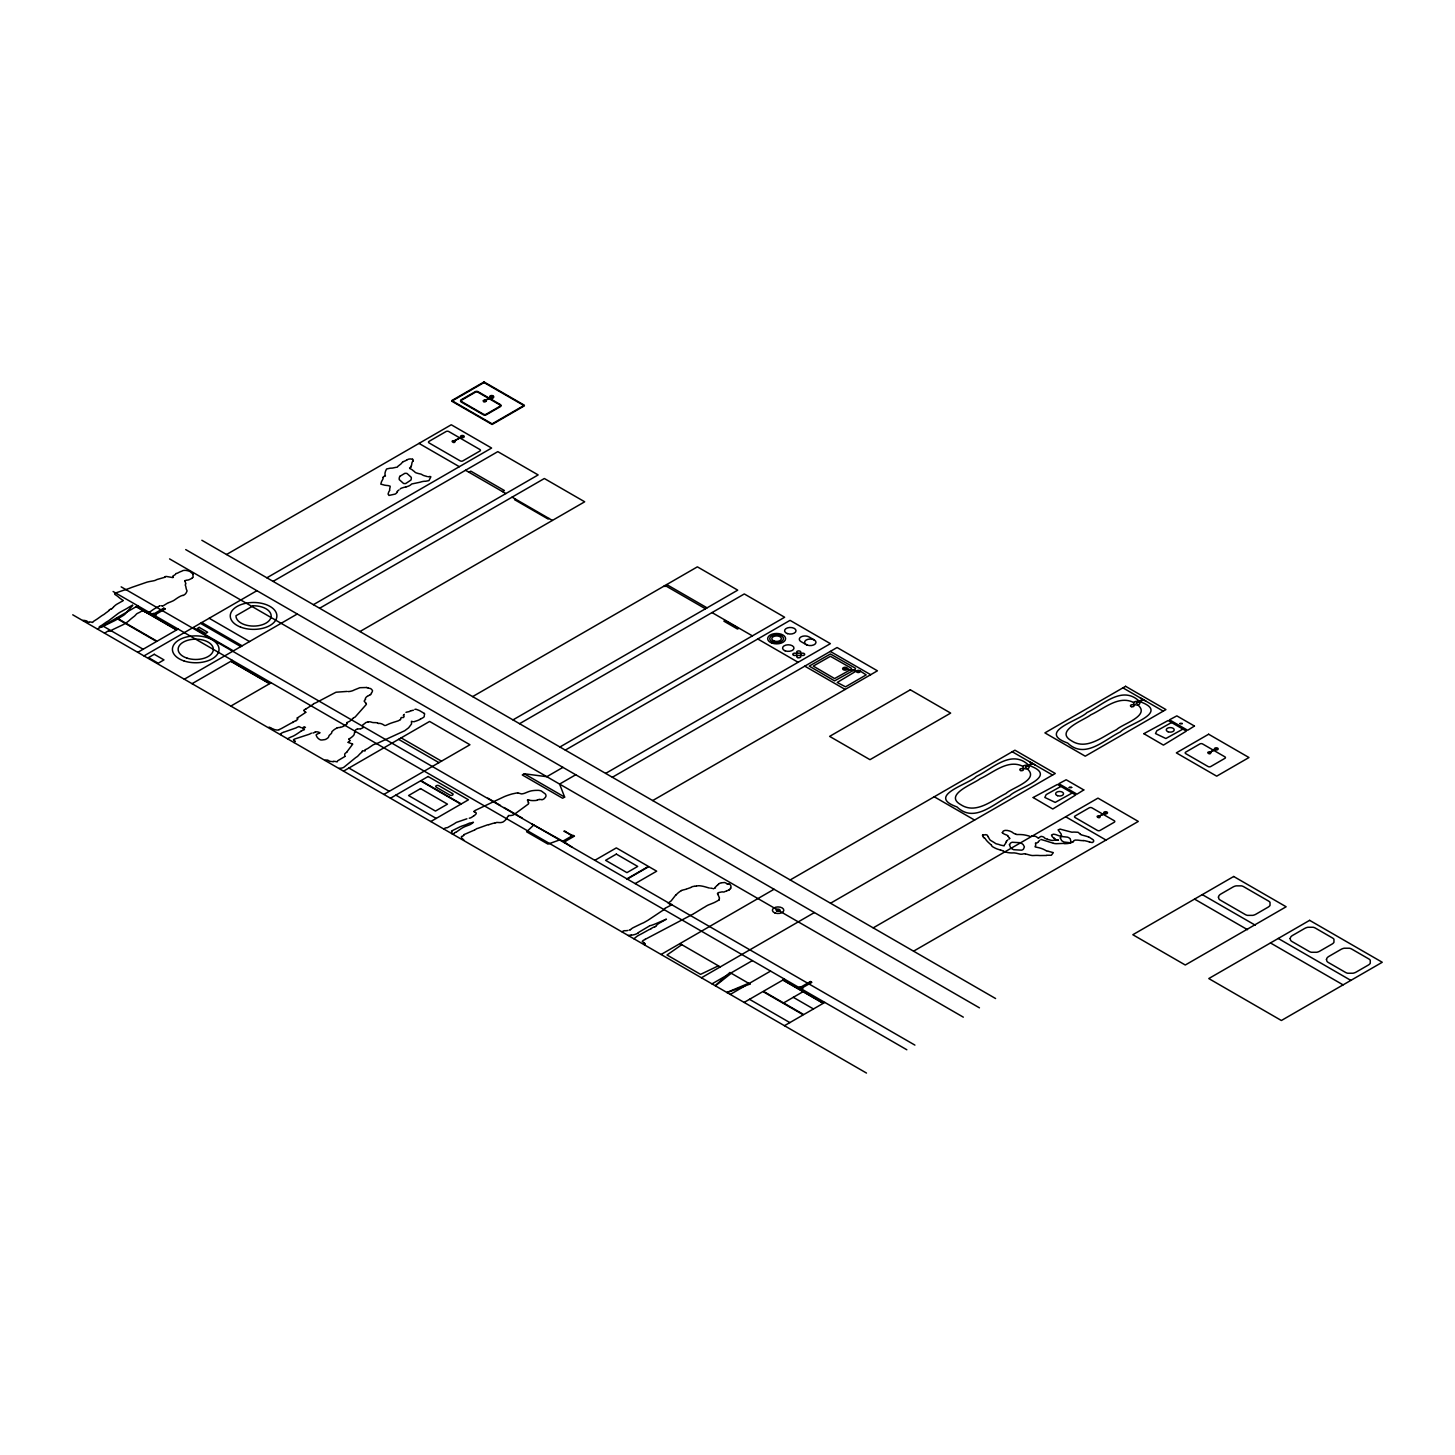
<?xml version="1.0" encoding="UTF-8"?>
<svg xmlns="http://www.w3.org/2000/svg" width="1455" height="1455" viewBox="0 0 1455 1455"><rect width="100%" height="100%" fill="white"/><g stroke="black" fill="none" stroke-linecap="round" stroke-linejoin="round"><path stroke-width="1.5" d="M192.969 575.052L192.969 575.125A11.858 6.838 0 0 0 192.988 575.598L193.06 576.326A4.201 2.419 0 0 1 192.715 577.617M297.257 718.024L305.877 712.295M362.24 751.708L362.222 751.762A5.747 3.328 0 0 1 361.404 752.581L361.331 752.653A12.367 7.13 0 0 0 359.949 753.836L357.621 756.309A10.13 5.838 0 0 1 356.621 757A21.498 12.422 0 0 0 355.347 757.891L344.508 766.749A8.475 4.892 0 0 1 343.944 767.167L343.853 767.221A13.513 7.802 0 0 1 343.144 767.658A6.802 3.929 0 0 1 340.143 768.24L339.051 768.367M294.838 741.377L294.838 741.341A3.947 2.273 0 0 1 294.001 742.541M719.388 898.172L719.243 899.572A2.201 1.273 0 0 1 718.934 899.954L718.752 900.118M1061.55 835.825L1061.004 836.079A1.964 1.128 0 0 1 1059.84 836.025L1059.149 835.807A8.439 4.874 0 0 0 1058.458 835.57L1058.331 835.534A6.838 3.947 0 0 1 1057.549 835.261L1057.167 835.115A8.494 4.911 0 0 0 1053.347 834.188L1051.528 835.006A8.639 4.983 0 0 0 1054.329 838.298M347.127 751.598L352.71 744.142M983.162 836.57L983.18 836.443A2.346 1.346 0 0 0 983.016 835.952A10.349 5.965 0 0 0 982.434 835.316L982.943 834.661M463.727 840.299L463.745 840.081A2.837 1.637 0 0 0 463.527 839.553L463.072 839.244A9.439 5.456 0 0 1 462.254 838.789L462.181 838.735A1.819 1.055 0 0 1 461.908 838.426L461.817 838.28A8.239 4.765 0 0 1 461.544 837.243L461.562 837.189A7.839 4.529 0 0 0 461.508 836.807L461.508 836.807M337.196 761.492L337.869 760.656A53.999 31.173 0 0 0 339.07 759.965L344.871 756.509M346.672 723.735L346.69 723.644A6.893 3.983 0 0 0 346.654 723.062L346.654 723.062M397.179 491.626L397.47 491.135A16.387 9.458 0 0 1 398.434 490.335L398.979 489.935M404.308 714.332L404.254 714.46A3.328 1.928 0 0 1 403.581 715.023L403.508 715.078M108.961 610.645L106.87 612.246A15.896 9.185 0 0 0 105.233 613.446L104.36 614.137A9.512 5.493 0 0 1 103.742 614.556L102.668 615.192A26.772 15.459 0 0 0 101.595 615.865L97.74 618.63A32.319 18.66 0 0 1 96.521 619.448L93.775 621.194A5.238 3.019 0 0 0 93.156 621.831L93.029 621.976M354.602 732.556L354.82 731.61A14.786 8.53 0 0 1 355.493 730.01L357.002 729.137M354.693 732.174L354.293 733.884A27.863 16.078 0 0 1 354.111 734.484A6.475 3.747 0 0 1 353.783 735.157A9.53 5.511 0 0 1 353.183 735.848L352.383 736.594A32.974 19.042 0 0 1 350.746 737.885L350.273 738.194A9.203 5.311 0 0 1 349.327 738.74L349.055 738.885M1006.205 841.899L1006.223 841.863A4.092 2.364 0 0 1 1006.696 840.863M411.383 465.745L411.674 464.582A21.661 12.513 0 0 0 411.82 463.672L411.82 463.563A12.95 7.475 0 0 1 412.329 461.926L412.511 461.617A17.133 9.894 0 0 1 412.82 461.144L412.856 461.071M486.388 400.798C480.041 400.943 485.879 403.635 486.352 400.325M293.437 739.831L294.201 739.231A22.462 12.968 0 0 1 296.384 738.449L308.987 734.339A18.497 10.676 0 0 0 311.297 733.193L311.425 733.12M185.567 583.873L185.549 583.946A2.564 1.473 0 0 1 185.349 584.51M463.745 835.006L463.763 834.934A7.875 4.547 0 0 1 463.599 835.425M397.688 466.819L397.724 466.709A2.437 1.4 0 0 1 398.015 466.237L400.762 464.09A7.566 4.365 0 0 0 401.344 463.508L401.744 463.017A29.373 16.951 0 0 1 402.235 462.472L402.962 461.817M715.187 887.386L715.205 887.314A6.766 3.91 0 0 1 715.587 886.895L717.224 885.368M383.083 477.458A9.621 5.547 0 0 1 382.665 479.55L381.774 481.15A27.154 15.678 0 0 0 381.483 481.732L380.81 484.133L384.629 485.17A24.881 14.368 0 0 1 385.175 485.243L385.502 485.297A14.041 8.112 0 0 0 386.648 485.443L387.412 485.515A18.569 10.731 0 0 1 388.212 485.588L390.176 486.206L390.013 487.643A15.823 9.13 0 0 0 389.631 489.68A3.838 2.219 0 0 1 389.74 490.335L389.303 491.008A12.422 7.166 0 0 0 388.703 492.136L388.23 493.536A7.275 4.201 0 0 0 388.103 493.973L388.249 494.391A7.839 4.529 0 0 1 388.649 494.936L388.74 495.082A7.712 4.456 0 0 0 388.994 495.446L395.214 494.063A9.039 5.22 0 0 0 397.451 491.663M132.714 605.371L124.984 614.192A25.317 14.623 0 0 1 123.566 615.283L116.382 619.703A46.142 26.645 0 0 1 114.636 620.667L102.596 626.596A1.946 1.128 0 0 1 101.923 626.869L101.686 626.923M1006.114 842.19L1006.005 842.463A18.006 10.385 0 0 1 1005.114 844.027L1004.896 844.318A6.366 3.674 0 0 0 1004.186 845.373M164.87 577.017L164.979 576.871A2.001 1.164 0 0 1 165.415 576.58L166.07 576.471A3.11 1.801 0 0 1 166.961 576.562L172.527 577.544A2.346 1.346 0 0 0 173.109 577.526M412.802 721.698L411.438 721.298L411.529 723.481A5.147 2.965 0 0 1 411.456 724.063L409.146 727.1A15.969 9.221 0 0 0 408.691 727.736L404.69 730.756L378.282 742.905A53.926 31.137 0 0 1 375.445 743.942L373.589 744.633A5.474 3.165 0 0 0 372.753 745.106L367.879 748.434A56.218 32.465 0 0 1 365.405 749.652A15.478 8.948 0 0 1 364.878 749.889L364.823 749.907M371.407 693.162L371.443 693.089A5.693 3.274 0 0 0 371.298 693.508L371.28 693.562A5.493 3.165 0 0 1 370.952 694.29L370.77 694.49A2.31 1.346 0 0 1 370.334 694.817L369.916 694.999M164.906 577.253L157.213 579.454A5.347 3.092 0 0 0 156.631 579.69L155.594 580.199A5.129 2.965 0 0 1 154.958 580.454L154.175 580.672A22.352 12.913 0 0 1 152.429 581.018L149.683 581.527A30.064 17.351 0 0 0 146.991 582.145L131.841 587.365A19.061 11.003 0 0 0 130.823 587.784L125.821 589.639A47.106 27.19 0 0 0 123.766 590.221L114.672 593.294L114.763 594.331A17.442 10.076 0 0 0 115.2 594.622L116.145 595.24A27.045 15.605 0 0 1 118.255 596.823L118.746 597.241A34.829 20.115 0 0 0 120.074 598.314L121.383 599.26A13.95 8.057 0 0 0 122.893 600.206L123.075 600.606M1035.323 846.082L1035.142 846.846A3.492 2.019 0 0 0 1036.524 847.228L1036.96 847.319A20.334 11.731 0 0 1 1046.254 850.793M719.461 897.971L718.061 894.661M363.404 727.445L362.277 728.082A21.334 12.313 0 0 0 361.786 728.318A18.242 10.531 0 0 1 361.295 728.555L360.822 728.755M424.314 714.951L424.351 714.878A3.892 2.237 0 0 0 424.424 713.423M400.452 719.516L400.489 719.443A14.823 8.548 0 0 0 400.871 718.315L400.943 718.061A1.982 1.146 0 0 1 401.253 717.624L401.616 717.497M463.854 834.715L464.909 834.152A17.169 9.912 0 0 0 465.855 833.806L473.275 830.55A10.567 6.111 0 0 1 474.112 830.259M371.589 692.835L371.825 692.398A8.585 4.965 0 0 1 372.207 691.816L372.334 691.689M717.661 893.497L717.988 893.043A9.767 5.638 0 0 1 718.279 892.679L719.498 892.388A18.26 10.549 0 0 0 720.698 892.151L721.298 892.024A12.622 7.293 0 0 0 721.862 891.879M296.22 720.625L294.328 721.444M1046.709 855.485L1039.907 855.558A19.442 11.222 0 0 0 1033.978 855.504L1032.559 855.54A3.801 2.201 0 0 1 1031.868 855.485L1029.976 855.104A41.868 24.171 0 0 1 1028.03 854.558L1025.266 853.849M655.987 926.108L656.551 925.344A16.132 9.312 0 0 1 659.606 922.961L664.389 920.306M563.794 831.205L573.452 835.843L572.67 836.425M564.722 831.005L572.524 836.389M353.201 718.133L352.928 718.534A5.274 3.037 0 0 1 352.037 719.243L351.528 719.57A5.147 2.965 0 0 0 350.873 720.152L350.164 720.916A5.329 3.074 0 0 1 349.436 721.425L346.763 722.626M718.534 884.258L718.952 883.767A4.274 2.474 0 0 1 720.461 883.058L720.807 882.967M451.432 831.132L452.942 830.332A13.822 7.984 0 0 0 453.414 830.096L460.198 826.749A28.791 16.623 0 0 1 462.854 825.731L465.909 824.712A4.729 2.728 0 0 0 466.473 824.439L469.638 823.075A16.532 9.548 0 0 0 470.292 823.021A4.929 2.837 0 0 0 471.438 822.803L471.565 822.766M1037.888 842.3L1038.761 841.281A12.749 7.366 0 0 1 1039.761 840.335M1007.678 840.008L1007.46 840.244A5.729 3.31 0 0 1 1006.805 840.899M655.696 926.453L654.841 926.853M113.526 607.026L114.017 606.517A21.207 12.24 0 0 1 116.564 604.389L121.493 601.588A25.844 14.932 0 0 0 122.475 601.006L122.766 600.824M113.29 607.281L113.09 607.499A27.027 15.605 0 0 1 111.944 608.59L111.271 609.063M454.487 832.933L454.906 832.624A3.165 1.819 0 0 1 455.524 832.387L455.597 832.369M664.917 908.447L664.608 908.848A8.348 4.82 0 0 1 662.552 910.594A23.826 13.75 0 0 0 661.843 911.012L648.257 920.069A13.259 7.657 0 0 1 647.239 920.688A24.881 14.368 0 0 0 646.347 921.197L643.965 922.561A12.604 7.275 0 0 1 642.728 923.125L642.31 923.288A22.68 13.095 0 0 0 641.146 923.798L632.907 927.817A16.86 9.73 0 0 0 630.943 929.218L630.833 929.308M303.149 728.737L303.24 728.973A3.656 2.11 0 0 0 303.786 729.246M292.91 722.007L293.037 721.916A4.892 2.819 0 0 1 294.019 721.553L294.165 721.498M729.41 889.623L729.592 889.442A6.329 3.656 0 0 1 729.919 889.151A5.111 2.946 0 0 0 730.828 888.205M729.482 889.569L729.537 889.496A4.438 2.564 0 0 1 726.973 890.696L726.918 890.715M1037.633 842.572L1036.997 842.882A7.639 4.42 0 0 1 1036.233 842.954L1035.524 843.045M463.363 835.77L461.453 836.534M668.391 903.028L668.627 902.809A15.75 9.094 0 0 1 669.7 901.973L670.482 901.427A7.821 4.511 0 0 0 671.282 900.736L675.193 895.734A42.668 24.626 0 0 1 675.938 894.88M173.127 576.035L173.018 576.198A3.019 1.746 0 0 0 173.272 577.199L173.381 577.271M633.925 938.802L636.508 936.674A22.08 12.749 0 0 1 639.418 934.874L641 934.092A88.719 51.234 0 0 0 642.383 933.346L647.475 930.527M716.006 984.926L729.919 972.486L749.962 984.053M533.712 825.04L526.619 831.805L547.971 844.1L559.575 839.953M476.131 813.909L475.494 814.473A15.641 9.039 0 0 0 474.767 815.237L474.566 815.418A7.839 4.529 0 0 1 473.948 815.728M400.198 488.989L400.38 488.825A5.202 3.001 0 0 1 401.034 488.334L401.998 487.971A21.552 12.44 0 0 1 405.818 486.952L406.018 486.916M313.662 703.82L313.371 704.075A12.677 7.33 0 0 1 312.625 704.657L307.387 708.058A22.225 12.84 0 0 1 306.059 708.785L305.877 708.876M718.843 900.045L718.934 899.954A17.86 10.312 0 0 1 717.497 900.863L715.169 902.118A25.372 14.659 0 0 1 713.132 903.064L708.258 905.028A15.423 8.912 0 0 0 707.348 905.483L706.839 905.756A16.951 9.785 0 0 0 705.62 906.483L705.239 906.756A8.166 4.711 0 0 1 704.802 907.011L704.638 907.102A40.394 23.316 0 0 0 703.22 907.902L693.98 913.576M508.613 815.564L508.632 815.546A6.02 3.474 0 0 0 508.359 815.873L507.85 816.528A16.842 9.73 0 0 0 507.249 817.51L507.031 817.965A19.352 11.185 0 0 1 504.067 821.238L503.885 821.384A12.295 7.111 0 0 1 502.739 822.13L500.938 822.566A11.858 6.838 0 0 1 498.574 822.53L498.228 822.493A11.458 6.62 0 0 0 496.664 822.439L496.61 822.457A4.511 2.601 0 0 1 495.773 822.821L495.664 822.875A1.837 1.055 0 0 1 495.1 823.003M715.405 985.835L731.283 973.268M630.433 929.636L630.524 929.563A2.183 1.255 0 0 1 629.87 929.945L629.124 930.163M414.839 709.385L415.384 709.276A4.401 2.546 0 0 1 416.057 709.276L418.403 710.149A12.277 7.093 0 0 1 419.677 710.695L423.041 712.695A25.117 14.495 0 0 0 423.696 713.096L424.242 713.459M368.17 695.836L369.497 695.163M303.331 728.591L303.404 728.555A11.604 6.711 0 0 1 304.15 728.064L305.477 727.245M651.185 928.636L651.294 928.563A10.331 5.965 0 0 1 654.623 926.835M163.178 608.754L164.233 608.754M164.142 609.281L163.233 609.263M809.871 982.125L810.926 982.125M810.908 982.598L809.889 982.598M638.272 932.71L638.818 932.328A33.629 19.406 0 0 1 639.454 931.891L649.858 925.726M353.438 717.915L354.438 717.388A6.548 3.783 0 0 0 355.147 717.024L366.351 704.384A3.437 1.982 0 0 0 366.224 703.747A8.312 4.802 0 0 0 365.696 702.965M681.795 944.695L667.008 954.989L700.564 974.359L718.406 965.829M175.564 574.379L175.346 574.507A16.951 9.785 0 0 0 174.946 574.761L174.018 575.362A8.966 5.183 0 0 0 173.327 575.871M691.07 887.368L691.18 887.295A7.966 4.601 0 0 1 692.271 886.695A5.111 2.946 0 0 1 693.799 886.368L694.581 886.259M302.695 727.755L304.277 726.754M473.693 815.891L472.73 816.564A43.505 25.117 0 0 1 472.002 817.073L470.929 817.728A4.42 2.546 0 0 1 469.256 818.201L469.256 818.201M1040.889 839.426L1046.763 841.172A96.739 55.854 0 0 0 1050.601 842.39L1053.038 843.118M665.208 908.211L670.955 905.21M451.978 833.751L451.832 831.442M192.515 577.635L192.569 577.599A3.474 2.001 0 0 0 192.078 577.926L191.987 578.035A2.837 1.637 0 0 1 191.351 578.635L189.859 579.345A17.205 9.93 0 0 1 189.114 579.672L188.75 579.817A3.237 1.873 0 0 1 187.986 580.018L187.131 580.127A8.148 4.711 0 0 0 186.531 580.218M111.362 609.008L111.471 608.954A2.819 1.619 0 0 1 110.416 609.336L109.434 609.7A2.601 1.491 0 0 0 109.052 610.318M314.862 732.247L314.935 732.192A7.439 4.292 0 0 1 313.553 732.884L312.898 732.993M420.568 719.116L420.786 718.97A20.279 11.713 0 0 1 421.677 718.461L423.46 717.442A3.983 2.292 0 0 0 424.205 716.478A9.112 5.256 0 0 0 424.333 715.715M420.24 719.316L420.35 719.243A21.043 12.149 0 0 1 415.057 721.353L413.857 721.789M162.687 606.062L164.379 605.08A36.43 21.025 0 0 0 165.725 604.262L167.852 602.97A4.365 2.51 0 0 1 168.434 602.716M347.054 752.144L346.799 752.271A8.585 4.947 0 0 0 345.035 753.581A3.583 2.073 0 0 0 344.708 754.545L344.762 755.036A13.732 7.93 0 0 1 344.817 755.545L344.835 755.691A14.823 8.566 0 0 0 344.853 756.036L344.908 756.364M1072.244 792.993L1055.202 802.396L1044.836 797.449L1046.163 794.63L1060.877 786.428M1182.915 729.101L1165.873 738.522L1155.506 733.556L1156.834 730.756L1171.548 722.535M301.13 731.138L297.129 733.793A50.798 29.318 0 0 1 293.765 735.83L293.437 735.975A14.477 8.348 0 0 1 292.328 736.485L291.382 736.848A18.97 10.949 0 0 0 289.345 737.812L287.635 738.758M336.942 727.991L334.65 729.337A13.222 7.639 0 0 0 333.522 730.192L331.995 731.538A3.765 2.164 0 0 0 331.795 732.302L331.795 732.429A2.783 1.601 0 0 1 331.685 732.884A7.166 4.147 0 0 1 330.831 733.938A20.843 12.04 0 0 1 330.376 734.375L329.43 735.212A4.529 2.619 0 0 0 329.066 735.739L329.012 735.866A26.536 15.332 0 0 0 328.812 736.412L328.503 737.212A4.129 2.383 0 0 1 328.23 737.576L327.557 738.176A18.042 10.421 0 0 1 326.211 739.049L325.556 739.395A2.364 1.364 0 0 1 325.011 739.558L324.847 739.595A11.349 6.548 0 0 1 323.992 739.722L322.955 739.868A14.077 8.13 0 0 1 322.082 739.977L321.173 739.995A1.837 1.055 0 0 1 320.609 739.904L319.736 739.54A12.768 7.366 0 0 1 316.935 736.885L316.717 736.394A13.204 7.621 0 0 1 316.135 734.939L316.444 734.52A29.155 16.842 0 0 1 319.045 733.211L320.027 732.756L318.136 732.029A2.383 1.382 0 0 0 317.281 731.865A10.676 6.166 0 0 0 316.299 731.81L315.499 731.883M693.308 913.976L689.524 915.923A22.989 13.277 0 0 1 688.906 916.304L646.02 938.912A16.842 9.712 0 0 0 645.274 939.312L644.947 939.512M407.127 459.835L407.982 459.38A3.11 1.801 0 0 1 409 459.089L409.201 459.053A7.33 4.238 0 0 1 410.801 458.943L412.311 459.253M97.43 629.051L116.255 618.175L156.594 641.473L137.77 652.349M137.77 605.753L136.424 606.535L176.783 629.833L178.11 629.051M226.525 554.519L451.268 424.769L491.608 448.049L266.883 577.799M152.193 614.083L153.539 613.301L156.231 614.865L154.885 615.629M154.194 613.683L163.778 608.154M155.576 614.483L165.161 608.954M143.972 655.914L256.935 590.694M273.067 581.382L497.81 451.632L538.15 474.93L313.407 604.68M468.892 472.22L470.783 471.129L504.394 490.535L502.502 491.608M184.312 679.212L297.275 613.992M319.609 608.263L544.352 478.513L584.692 501.793L359.949 631.543M192.06 683.686L230.781 661.334L269.575 683.723L230.854 706.075M232.4 660.388L231.054 661.17L269.848 683.559L271.194 682.795M515.434 499.083L514.506 499.629L548.099 519.035L549.044 518.489M343.544 771.132L429.607 721.444L469.947 744.742L383.884 794.43M472.639 696.599L697.382 566.85L737.721 590.148L512.978 719.898M390.467 798.231L420.568 780.844L460.908 804.142L430.807 821.529M519.562 723.699L744.305 593.949L784.645 617.247L559.92 746.997M562.939 767.367L546.807 776.697L524.291 773.787L522.272 774.951L562.612 798.249L564.631 797.085L559.593 784.081L575.744 774.751M565.304 750.107L790.047 620.357L830.387 643.656L605.644 773.405M531.657 823.839L562.157 840.845M612.355 777.261L837.08 647.511L877.42 670.81L652.695 800.559M849.829 670.1L834.588 678.557L813.272 666.099L830.423 656.296L850.884 667.936A1.91 1.091 0 0 1 850.884 669.5M852.794 670.719L834.588 680.885L809.235 666.099L830.423 653.968L854.922 667.936A1.91 1.091 0 0 1 854.922 669.5L853.849 670.118M561.83 841.026L565.522 842.009L564.522 842.591M855.776 671.337L837.225 682.45L845.537 686.833L866.198 674.884L859.614 670.664M856.813 670.719L856.94 670.664A1.91 1.091 0 0 1 859.869 670.828A1.91 1.091 0 0 1 858.832 672.483A1.91 1.091 0 0 1 856.377 671.446M563.485 840.826L571.833 836.007M564.886 841.627L574.47 836.098L573.27 835.406M571.997 847.137L564.849 842.39M594.822 860.323L616.338 847.901L648.457 866.434L626.941 878.856M627.269 879.056L648.785 866.634L656.696 871.181L635.18 883.603M661.097 954.48L774.06 889.26M790.192 879.948L1014.935 750.198L1055.275 773.478L830.532 903.228M1029.558 761.747L1035.269 765.039M1140.229 697.854L1145.922 701.146M1031.613 763.311L1025.411 767.185L1032.541 763.857M1142.266 699.418L1136.082 703.292L1143.212 699.964M701.437 977.778L814.4 912.558M712.004 983.871L726.645 975.414M730.883 973.031L752.399 960.609M730.264 994.42L744.905 985.963M749.052 983.525L770.568 971.085M744.123 1002.422L762.947 991.546L803.287 1014.844L784.463 1025.702M784.463 979.124L783.117 979.906L823.457 1003.186L824.803 1002.422M873.218 927.872L1097.961 798.122L1138.301 821.42L913.576 951.17M798.886 987.454L800.232 986.672L802.924 988.218L801.578 989M800.887 987.054L810.471 981.507M802.269 987.854L811.854 982.325L810.544 981.561M783.572 1002.932L803.014 991.71M628.214 935.492L631.143 935.074M645.274 939.312L644.274 939.875A13.186 7.602 0 0 1 643.328 940.312L642.237 941.403L644.438 943.167M648.239 930.072L648.53 929.909A10.112 5.838 0 0 1 649.839 929.345L650.421 929.108A3.365 1.946 0 0 0 650.858 928.854M405.981 712.35L406.491 712.186A18.66 10.767 0 0 1 407.418 711.968L408.473 711.75A3.128 1.801 0 0 0 409.728 711.368A2.801 1.619 0 0 1 410.928 710.695M293.055 722.353L293.092 722.335A5.511 3.183 0 0 1 292.182 722.699A6.111 3.528 0 0 0 291.437 722.99L281.615 728.428A21.225 12.258 0 0 1 279.415 729.428L279.287 729.464M367.569 696.199L366.987 696.509A3.347 1.928 0 0 0 366.496 696.89L366.387 697A9.367 5.402 0 0 0 366.06 697.4L365.86 697.673A4.729 2.728 0 0 0 365.332 698.927L365.441 699.018M1072.59 842.172L1070.389 842.991A15.732 9.076 0 0 1 1067.297 843.573L1064.805 843.682A3.383 1.946 0 0 1 1063.969 843.536M665.572 919.651L666.408 919.178L658.242 922.652A101.395 58.546 0 0 1 653.55 924.598L651.549 925.307A5.183 2.983 0 0 1 650.803 925.471L650.44 925.544M337.178 727.846L337.56 727.718A10.003 5.765 0 0 1 338.96 727.555L339.106 727.536A5.656 3.274 0 0 0 340.052 727.427L340.252 727.391M681.467 890.569L681.376 890.624A26.59 15.35 0 0 0 676.12 894.916M142.354 610.7L140.644 611.737A13.277 7.657 0 0 1 139.462 612.41L137.861 613.173A8.403 4.856 0 0 0 136.625 613.901L135.079 615.574A15.714 9.076 0 0 1 134.133 616.429L133.733 616.72A45.923 26.517 0 0 0 133.078 617.211L131.477 618.484A53.89 31.101 0 0 0 130.077 619.666L129.44 620.267A35.92 20.734 0 0 1 125.73 623.122L124.184 624.068A18.351 10.603 0 0 1 123.148 624.668L112.872 629.542A25.153 14.514 0 0 0 111.98 630.015L110.762 630.743A14.477 8.366 0 0 1 110.089 631.106L108.543 631.215M343.435 726.263L343.235 726.372A9.912 5.729 0 0 1 340.27 727.391M104.487 633.125L104.578 633.071A15.296 8.839 0 0 0 105.269 632.725L105.633 632.507A15.168 8.748 0 0 0 107.052 631.597L108.088 631.015M413.438 710.222L411.147 710.713M159.741 605.88L159.941 605.789A9.348 5.402 0 0 0 159.304 606.08L156.231 607.754A79.297 45.778 0 0 0 154.83 608.554A42.923 24.79 0 0 0 152.084 610.354L151.52 610.773A23.407 13.513 0 0 1 149.883 611.864L148.556 612.464A2.564 1.491 0 0 1 147.537 612.628L146.919 612.537A6.857 3.965 0 0 1 145.245 611.973L144.391 611.537A19.715 11.385 0 0 0 143.554 611.155L142.754 610.809M296.183 720.552A2.874 1.655 0 0 1 297.147 719.825L297.511 719.679M385.502 725.518L388.194 724.299A25.899 14.95 0 0 1 390.086 723.499L390.595 723.317A57.818 33.374 0 0 1 394.032 722.153A36.684 21.188 0 0 1 395.469 721.716L398.143 720.862A18.588 10.731 0 0 0 399.543 720.152L400.034 719.898A1.855 1.073 0 0 0 400.471 719.516M690.834 887.514L687.16 888.823M403.326 461.617L404.126 461.308A15.914 9.185 0 0 0 406.727 460.053M537.259 800.141L537.623 799.977A5.347 3.092 0 0 1 539.205 799.45M726.882 992.455L748.652 983.289M304.459 729.646L303.986 729.828A18.224 10.512 0 0 0 301.094 731.119M132.496 605.207L132.405 605.244A16.896 9.749 0 0 0 131.696 605.607L129.604 606.79A39.503 22.807 0 0 0 128.513 607.462L127.622 608.026A31.192 18.006 0 0 1 126.258 608.845L120.692 611.882A37.048 21.389 0 0 0 118.292 613.373L108.907 620.521A20.716 11.949 0 0 1 106.579 621.922L103.105 624.341A9.676 5.584 0 0 1 102.468 624.832L102.014 625.123A30.682 17.715 0 0 1 101.359 625.505L101.159 625.614A17.369 10.021 0 0 0 99.34 626.796L99.213 626.941A6.366 3.674 0 0 0 101.668 626.905M1031.013 836.243L1032.395 835.952A9.057 5.22 0 0 1 1035.396 836.352L1035.669 836.443A2.383 1.364 0 0 1 1036.287 836.77L1038.379 838.116M175.91 573.561L176.892 573.306A2.928 1.691 0 0 0 177.601 573.088L179.201 572.251A21.77 12.568 0 0 1 179.711 572.015L180.347 571.724A4.547 2.619 0 0 1 181.111 571.433A2.619 1.51 0 0 0 182.039 571.069A3.456 2.001 0 0 1 182.766 570.633L183.13 570.542A5.274 3.037 0 0 1 185.694 570.378L186.949 570.578A11.585 6.693 0 0 1 188.532 570.96L189.787 571.433A3.51 2.037 0 0 1 190.278 571.742A4.983 2.874 0 0 1 190.66 572.088L190.696 572.142A6.22 3.583 0 0 0 191.205 572.561L191.878 573.07A5.365 3.092 0 0 1 192.606 573.688M474.548 830.114L476.785 828.604A10.403 6.002 0 0 0 477.676 828.404L487.079 825.021A3.037 1.764 0 0 1 488.68 824.676M727.118 992.601L749.998 984.071M283.107 732.429L282.452 732.665A5.002 2.892 0 0 0 280.724 734.066M283.452 732.302L283.852 732.156A46.087 26.608 0 0 1 284.762 731.847L296.038 727.9A12.44 7.184 0 0 0 297.111 727.282L298.948 726.518A7.784 4.492 0 0 0 299.948 727.063L301.44 727.755M466.891 818.801L456.524 822.348A7.366 4.256 0 0 0 455.888 822.693L455.251 823.112A45.05 26.008 0 0 1 453.978 823.948L447.285 827.731A2.583 1.491 0 0 0 445.194 828.113L444.903 828.241A21.098 12.186 0 0 0 443.684 828.968M686.36 889.078L686.16 889.151A17.096 9.876 0 0 1 684.414 889.66L683.832 889.787A10.221 5.911 0 0 0 681.413 890.533M168.835 602.588L169.126 602.479A13.295 7.675 0 0 0 170.508 601.97L173 600.879A12.986 7.493 0 0 0 174.436 600.024L176.382 598.678A39.521 22.825 0 0 1 180.547 596.168L181.093 595.932A6.184 3.565 0 0 1 181.693 595.677L182.766 595.331M1004.132 845.864L1000.785 845.137A6.22 3.601 0 0 1 999.967 844.882L999.712 844.773A10.421 6.02 0 0 0 997.457 844.1L997.166 844.046A4.638 2.674 0 0 1 995.438 843.445L994.911 843.009A40.976 23.662 0 0 0 993.401 842.063L990.437 840.299A4.456 2.583 0 0 1 990.055 839.935L989.655 839.389A40.704 23.498 0 0 1 989.2 838.644L988.163 836.698M1008.97 839.153L1009.861 838.444M452.96 833.915L453.051 833.897A2.437 1.4 0 0 0 454.378 833.188M721.498 882.785L724.517 882.53A5.638 3.256 0 0 1 725.645 882.93A6.166 3.565 0 0 1 726.863 883.749L727.045 883.894M1046.927 855.249L1049.819 855.249A15.987 9.221 0 0 0 1051.365 855.249L1053.329 852.63L1048.582 851.357M367.969 722.08L369.006 721.844A2.528 1.455 0 0 1 370.407 721.88A8.312 4.802 0 0 1 372.171 722.426L373.862 722.626A7.366 4.256 0 0 1 374.626 722.608A13.75 7.948 0 0 1 376.245 722.68L377.572 722.953M472.057 822.639L472.148 822.621A7.239 4.183 0 0 0 472.657 822.475L472.911 822.384A4.238 2.455 0 0 1 473.421 822.239L472.657 822.93A35.247 20.352 0 0 1 471.42 823.821L471.129 824.003A12.04 6.948 0 0 1 468.892 825.131L467.019 825.803A24.48 14.132 0 0 0 460.853 828.859L456.597 831.86A7.675 4.438 0 0 1 456.015 832.205M508.704 815.509L509.086 815.509A5.183 3.001 0 0 0 510.469 815.546L510.723 815.509A8.657 5.002 0 0 0 512.251 815.273L512.888 815.109A3.419 1.964 0 0 0 513.87 814.655L514.652 814.073A79.77 46.051 0 0 1 515.834 813.218L528.529 803.888L528.456 802.505M185.876 580.399L185.603 580.472A2.601 1.51 0 0 0 184.821 580.69M333.322 761.547L333.359 761.529A2.001 1.146 0 0 1 332.249 761.602L331.813 761.529M627.687 930.473L627.487 930.509A6.675 3.856 0 0 1 625.923 930.709L625.686 930.709A5.202 3.001 0 0 1 625.05 930.709A2.073 1.2 0 0 0 623.777 930.836L623.74 930.873A3.51 2.037 0 0 0 622.249 931.946M488.753 824.694L491.044 823.967A39.303 22.68 0 0 1 492.154 823.603L493.409 823.257A5.784 3.347 0 0 1 494.427 823.094L494.718 823.057M696.672 885.986L697.145 885.913A9.894 5.711 0 0 1 698.782 885.731A3.91 2.255 0 0 1 699.6 885.768L700.346 885.84A21.043 12.149 0 0 1 704.256 886.604L704.802 886.75A53.853 31.101 0 0 1 706.784 887.314L708.621 887.859A2.583 1.491 0 0 0 709.458 888.023M357.403 729.082L357.694 729.028A8.621 4.983 0 0 1 359.531 728.882L360.331 728.864M396.888 467.219L396.506 467.255A10.585 6.111 0 0 0 395.178 467.492L393.869 467.783A21.643 12.495 0 0 1 393.141 467.946L392.704 468.037A4.347 2.51 0 0 1 391.759 468.128L391.031 468.146A5.074 2.928 0 0 0 390.013 468.237L386.594 468.983L385.575 471.002A34.156 19.715 0 0 1 385.375 471.711L385.339 471.875A15.459 8.93 0 0 0 385.12 474.967L385.229 475.239A10.585 6.111 0 0 1 385.393 476.076L384.447 476.422M696.072 886.077L695.035 886.204M403.544 717.533L401.962 717.515M714.241 888.35L714.987 888.223A2.71 1.564 0 0 0 715.478 887.786M539.241 799.504L539.35 799.504A8.33 4.82 0 0 1 541.606 799.595L541.697 799.632M89.373 622.031L89.773 622.013A3.819 2.201 0 0 1 90.756 622.013A4.019 2.328 0 0 1 91.92 622.304L92.52 622.467M1048.2 851.375L1046.509 850.666M1083.229 840.626L1082.92 840.626A13.113 7.566 0 0 1 1081.356 840.554A19.57 11.294 0 0 1 1079.446 840.335L1078.537 840.208A12.549 7.239 0 0 0 1077.973 840.135L1077.864 840.135A2.455 1.419 0 0 0 1077.3 840.117A5.565 3.219 0 0 1 1076.573 840.117L1076.118 840.099A11.422 6.584 0 0 1 1075.354 840.062L1073.754 840.663A4.274 2.474 0 0 1 1072.662 842.209M542.042 799.668L542.715 799.523A7.293 4.22 0 0 0 544.097 798.759L545.298 797.449A32.228 18.606 0 0 0 545.589 796.976L545.752 796.685A5.747 3.31 0 0 0 545.971 795.885A7.839 4.529 0 0 0 545.789 794.812A5.602 3.237 0 0 0 545.079 793.757L541.296 790.956A9.476 5.474 0 0 0 540.332 790.683L539.987 790.592A6.929 4.001 0 0 0 538.15 790.338L535.331 790.392A27.863 16.078 0 0 0 533.439 790.556L532.166 790.72A10.949 6.329 0 0 0 530.548 791.047L528.893 791.556A31.555 18.224 0 0 0 526.728 792.393L525.4 792.939A9.003 5.202 0 0 1 521.599 793.921L520.199 793.557A13.622 7.875 0 0 0 519.471 793.339L519.308 793.284A3.71 2.146 0 0 0 518.544 793.157L517.925 793.084M337.105 761.838L337.014 761.82A5.984 3.456 0 0 0 336.032 761.62L335.65 761.547A4.711 2.71 0 0 0 333.341 761.402M710.658 888.132L710.713 888.15A4.256 2.455 0 0 1 711.331 888.223L711.513 888.259A7.584 4.383 0 0 0 712.113 888.35L712.277 888.368M727.282 883.949L727.882 884.003A5.002 2.892 0 0 1 728.991 884.185L728.973 884.185M331.176 761.456L331.049 761.456A4.511 2.601 0 0 1 329.23 761.111L329.048 760.892A6.129 3.547 0 0 0 327.357 760.056L325.593 760.074A2.237 1.291 0 0 0 324.992 760.438M348.163 691.58L349.964 691.434A25.59 14.768 0 0 0 351.892 690.943L352.637 690.707A10.021 5.784 0 0 0 354.238 689.961L359.876 687.706L366.587 687.506M1057.439 839.917L1057.894 839.971A7.166 4.147 0 0 1 1058.422 840.062L1056.657 840.226A9.003 5.202 0 0 0 1053.202 840.263L1052.911 840.372A3.692 2.128 0 0 1 1052.02 840.463L1050.237 840.044A17.769 10.258 0 0 1 1047.491 839.299M454.251 440.701C449.086 440.228 454.724 444.612 455.233 441.32M1209.942 752.017C1204.613 751.489 1210.596 755.963 1210.887 752.562M1099.289 815.909C1093.924 815.473 1100.053 819.82 1100.235 816.455M347.163 691.416L336.069 692.216A12.277 7.093 0 0 0 335.559 692.453L315.79 702.838A7.475 4.31 0 0 1 315.007 703.147L314.898 703.183A4.674 2.692 0 0 0 313.571 703.784M672.155 904.61L671.864 904.555A11.804 6.82 0 0 0 671.21 904.446L670.719 904.355A4.329 2.51 0 0 1 669.991 904.064L669.9 904.028M529.984 800.359L531.875 800.559A22.789 13.168 0 0 0 534.167 800.577L535.822 800.486A3.692 2.128 0 0 0 537.277 800.141M485.37 399.725L483.096 400.725L485.37 400.325M428.134 476.767L429.134 476.694A8.475 4.892 0 0 0 429.552 476.476L430.807 476.676A22.789 13.168 0 0 1 430.662 477.258L428.952 480.605L425.678 481.259A5.02 2.892 0 0 0 424.569 481.259L424.46 481.259A10.64 6.147 0 0 0 421.277 481.841L420.513 482.078A18.77 10.84 0 0 1 418.058 482.642L411.783 483.969A2.801 1.619 0 0 0 411.274 484.333L411.147 484.479A9.676 5.584 0 0 1 405.981 486.843M384.011 476.294L382.938 477.458M722.826 891.97L723.899 892.024A6.729 3.892 0 0 0 724.754 891.66L724.936 891.569A3.91 2.255 0 0 1 725.372 891.388L725.899 891.206A2.001 1.164 0 0 0 726.609 890.933M1000.331 849.92L999.039 849.593A18.66 10.767 0 0 1 994.311 847.683L993.492 847.246A14.732 8.494 0 0 1 991.964 846.246L991.528 845.228M1063.514 843.409L1056.603 843.682A9.094 5.256 0 0 1 1054.129 843.482L1053.456 843.3M1029.431 836.152L1028.521 835.879A37.175 21.461 0 0 0 1025.248 835.097L1024.375 834.934A13.459 7.766 0 0 0 1022.265 834.661L1021.956 834.643A26.281 15.168 0 0 0 1018.136 834.515L1017.936 834.533A9.439 5.456 0 0 1 1017.154 834.533A1.928 1.109 0 0 1 1016.518 834.461L1015.881 834.261M1089.377 841.899L1089.522 841.954A17.042 9.839 0 0 0 1087.885 841.463L1086.103 841.026A9.694 5.602 0 0 0 1083.248 840.535M427.152 476.549L427.061 476.531A10.167 5.875 0 0 0 425.824 476.131L424.005 475.621A5.62 3.256 0 0 1 423.041 475.239L421.786 474.512A19.352 11.167 0 0 0 421.368 474.257L420.204 473.912A15.441 8.912 0 0 1 417.658 473.312L417.458 473.257A17.333 10.003 0 0 1 416.112 472.839L415.948 472.766A3.565 2.055 0 0 1 415.112 472.293L414.62 471.802A12.622 7.293 0 0 0 414.329 471.511A4.983 2.874 0 0 0 413.838 471.129L413.638 471.002A6.62 3.819 0 0 1 413.093 470.62L412.911 470.456A7.766 4.492 0 0 0 409.874 468.637M1047.491 839.28L1047.091 839.135A10.803 6.238 0 0 1 1044.581 838.025L1044.235 837.534A4.365 2.528 0 0 0 1041.016 836.389L1039.561 837.243A3.892 2.237 0 0 1 1038.415 838.135M161.287 605.68L161.341 605.698A7.039 4.056 0 0 1 161.905 605.935L162.196 606.08M983.362 834.806L985.017 834.879A5.074 2.928 0 0 1 985.672 834.624L987.09 835.025A20.352 11.749 0 0 1 988.145 836.716M1088.613 837.025L1087.485 836.607A38.539 22.243 0 0 0 1085.757 836.079L1082.32 835.134A3.983 2.292 0 0 1 1080.374 834.297M475.221 812.29L475.312 812.327A3.619 2.092 0 0 1 475.985 812.69L476.221 812.89M368.242 688.033L368.151 688.015A7.13 4.11 0 0 0 366.587 687.488M352.456 744.032L351.728 743.705A13.932 8.039 0 0 0 350.419 743.232L349.2 742.832A18.351 10.603 0 0 1 348.727 742.668L348.145 742.414M1133.736 702.547C1118.64 694.835 1103.763 708.912 1090.813 714.823C1084.375 720.007 1053.857 730.846 1071.517 740.813C1086.83 750.835 1103.163 736.048 1116.549 729.683C1122.151 723.972 1150.978 715.842 1137.81 704.893M1023.083 766.439C1007.969 758.728 993.092 772.805 980.143 778.716C973.722 783.899 943.204 794.739 960.846 804.706C976.16 814.727 992.51 799.941 1005.878 793.575C1011.48 787.864 1040.307 779.735 1027.139 768.786M669.7 903.937L669.609 903.901A7.33 4.22 0 0 1 668.409 903.191L668.427 903.191M1003.623 851.302L1002.222 850.593A9.312 5.384 0 0 0 1000.331 849.92M473.803 811.526L474.385 810.981A38.212 22.061 0 0 1 475.385 810.344L496.592 800.268A30.246 17.46 0 0 0 497.628 799.795L504.176 796.703A40.522 23.389 0 0 1 507.468 795.43L508.413 795.103A73.623 42.504 0 0 1 512.16 793.939L516.58 793.011A11.949 6.893 0 0 1 517.925 793.084M1139.229 701.183C1121.932 684.796 1102.563 705.348 1086.958 712.586C1079.41 720.516 1036.269 731.81 1067.661 743.05C1085.048 759.801 1104.672 739.413 1120.405 731.901C1127.37 724.117 1170.875 712.914 1140.174 701.728M1028.558 765.075C1011.261 748.688 991.892 769.24 976.287 776.479C968.739 784.409 925.598 795.703 956.99 806.943C974.377 823.694 994.02 803.306 1009.734 795.794C1016.699 788.01 1060.222 776.806 1029.503 765.621M983.143 836.898L984.053 837.753M272.158 728.737L271.248 728.155M474.094 811.672L474.366 811.835A11.713 6.766 0 0 0 474.803 812.09M1122.914 687.851L1163.254 711.149M1213.252 750.107L1202.576 743.942A1.91 1.091 0 0 0 1199.884 743.942L1185.77 752.09A1.91 1.091 0 0 0 1185.77 753.654L1208.068 766.53A1.91 1.091 0 0 0 1210.76 766.53L1224.874 758.364A1.91 1.091 0 0 0 1224.874 756.818L1214.197 750.653M488.68 397.815L477.986 391.65A1.91 1.091 0 0 0 475.312 391.65L461.18 399.798A1.91 1.091 0 0 0 461.18 401.344L483.478 414.22A1.91 1.091 0 0 0 486.17 414.22L500.302 406.072A1.91 1.091 0 0 0 500.302 404.526L489.608 398.361M488.68 398.415L477.986 392.25A1.91 1.091 0 0 0 475.312 392.25L461.18 400.416A1.91 1.091 0 0 0 461.18 401.962L483.478 414.839A1.91 1.091 0 0 0 486.17 414.839L500.302 406.691A1.91 1.091 0 0 0 500.302 405.127L489.608 398.961M1012.243 751.744L1052.583 775.042M814.327 639.982L809.053 636.926A5.711 3.292 0 0 0 800.977 636.926A5.711 3.292 0 0 0 800.977 641.582L806.252 644.638M830.332 651.422L870.672 674.702M459.453 437.7L448.758 431.535A1.91 1.091 0 0 0 446.067 431.535L429.061 441.356A1.91 1.091 0 0 0 429.061 442.92L460.18 460.871A1.91 1.091 0 0 0 462.872 460.871L479.877 451.05A1.91 1.091 0 0 0 479.877 449.504L460.38 438.246M1102.599 814L1091.905 807.834A1.91 1.091 0 0 0 1089.231 807.834L1075.1 815.982A1.91 1.091 0 0 0 1075.1 817.546L1097.397 830.423A1.91 1.091 0 0 0 1100.089 830.423L1114.221 822.257A1.91 1.091 0 0 0 1114.221 820.711L1103.527 814.545M666.717 584.564L707.057 607.844M1202.303 894.625L1255.283 925.198M1278.236 938.457L1350.858 980.397M418.985 443.393L459.344 466.691M465.527 470.274L505.867 493.554M512.069 497.137L552.409 520.435M665.099 585.492L705.439 608.772M712.022 612.573L752.381 635.871M757.764 638.981L798.104 662.28M804.815 666.154L845.155 689.434M1065.678 816.764L1106.036 840.062M664.662 585.747L665.717 586.347L663.607 586.347M1194.537 899.099L1247.517 929.69M1270.47 942.949L1343.092 984.871M1054.22 838.371L1054.329 838.426A4.056 2.346 0 0 1 1054.875 838.789M934.237 796.776L974.595 820.074M201.845 540.26L995.584 998.53M185.713 549.59L979.451 1007.842M169.58 558.902L963.319 1017.154M524.291 773.787L564.631 797.085M209.193 618.266L249.532 641.564M201.79 622.54L242.148 645.82M401.144 737.885L441.502 761.165M200.444 623.304L240.803 646.602M398.615 739.34L438.955 762.638M163.851 608.208L165.088 608.899M193.06 627.578L233.4 650.876M487.789 798.122L500.447 805.433M504.048 807.507L518.235 815.709M519.399 816.382L522.145 817.965M121.165 586.856L914.904 1045.108M113.09 591.512L906.829 1049.764M793.284 997.312L813.472 1008.97M679.922 943.604L720.261 966.902M102.814 625.941L143.154 649.239M348.909 768.04L389.267 791.32M395.851 795.121L436.191 818.419M749.507 999.312L789.847 1022.61M72.75 614.81L866.489 1073.062M384.575 725.536L384.484 725.463A11.422 6.602 0 0 0 383.011 724.499A15.296 8.821 0 0 0 381.537 723.808L379.973 723.39A1.892 1.091 0 0 0 379.118 723.426L378.391 723.481A5.929 3.419 0 0 1 377.754 723.099M984.053 837.753A5.529 3.201 0 0 1 985.126 838.498L985.69 839.335A33.01 19.061 0 0 0 986.908 840.899L987.345 841.354A32.301 18.642 0 0 0 988.618 842.627L989.982 843.864A28.318 16.351 0 0 0 990.655 844.482L991.146 844.9M1002.422 832.551C1003.077 828.495 1011.189 830.841 1013.244 832.988A10.967 6.329 0 0 0 1015.917 834.242M1009.57 838.153L1009.497 838.08A14.132 8.148 0 0 1 1008.733 837.225L1008.679 837.134A13.459 7.766 0 0 0 1008.188 836.552L1008.133 836.48A5.093 2.946 0 0 1 1007.697 835.898L1007.697 835.898M87.191 621.394L87.173 621.358A5.347 3.092 0 0 0 84.317 620.43A5.965 3.437 0 0 0 82.808 620.43M363.223 727.082L362.386 725.772A1.982 1.146 0 0 1 362.459 725.336L362.677 725.045A9.585 5.547 0 0 1 363.968 724.063L364.641 723.608A5.256 3.037 0 0 0 365.478 722.699L366.787 722.244A3.037 1.764 0 0 0 367.951 722.062M349.909 740.431L349.709 741.086A9.658 5.565 0 0 1 348.945 741.668L348.582 741.905A3.619 2.092 0 0 0 348.182 742.196M304.059 710.713L304.168 710.822A13.059 7.548 0 0 0 305.641 712.168M297.693 718.825L297.784 718.97A7.602 4.383 0 0 1 297.202 718.043M192.678 573.888L192.642 573.816A8.639 4.983 0 0 1 192.951 574.379M185.258 585.31L185.494 585.692A6.638 3.838 0 0 1 185.749 586.22L186.222 588.711A12.713 7.348 0 0 0 186.458 589.457L186.968 590.621A3.019 1.746 0 0 1 186.986 591.057L186.931 591.257A18.133 10.458 0 0 1 186.586 592.021L186.422 592.367A9.839 5.675 0 0 1 183.039 595.532M1080.501 834.242L1078.046 832.278L1074.008 832.078A12.386 7.148 0 0 0 1071.935 832.224L1061.55 829.514A20.279 11.713 0 0 0 1060.131 829.095L1058.094 829.914L1061.186 834.061A11.204 6.457 0 0 0 1061.495 835.552M528.62 802.851L527.619 800.577A2.874 1.655 0 0 1 527.474 799.959M372.589 690.925L372.407 690.525A23.171 13.386 0 0 0 371.662 689.452L370.661 688.615A4.129 2.383 0 0 0 369.588 688.361L369.479 688.342A4.019 2.328 0 0 1 368.206 688.07M184.894 581.2L185.385 582.382A8.73 5.038 0 0 1 185.694 583.873M365.532 699.273L364.15 701.092L365.351 702.62A22.953 13.259 0 0 1 365.678 702.965M294.819 741.213L294.819 741.25A3.547 2.055 0 0 0 293.874 740.213M348.854 739.158L349 739.413A10.458 6.038 0 0 0 349.782 740.322M1035.469 843.482L1035.56 843.845A10.694 6.166 0 0 1 1035.505 846.101M1214.561 749.361A1.91 1.091 0 0 1 1216.016 747.815A1.91 1.091 0 0 1 1218.162 749.052A1.91 1.091 0 0 1 1215.489 749.907M1003.568 851.339A14.696 8.475 0 0 0 1014.117 852.885L1015.535 853.085A2.819 1.619 0 0 1 1016.681 853.303L1020.137 854.14A16.278 9.403 0 0 0 1021.428 854.194L1021.937 854.176A2.255 1.31 0 0 0 1022.556 854.085L1022.774 854.03A4.42 2.546 0 0 1 1025.266 853.776M1091.959 842.463A4.547 2.619 0 0 1 1089.595 841.899M1092.341 842.554A3.656 2.11 0 0 0 1092.068 839.135L1092.032 838.953A12.149 7.02 0 0 1 1090.795 838.244L1090.359 837.953A9.93 5.729 0 0 0 1088.649 837.007M1057.439 839.953A5.238 3.019 0 0 1 1054.766 839.117M1002.204 832.642A11.058 6.384 0 0 0 1006.496 834.952L1006.624 835.043A3.146 1.819 0 0 1 1007.842 835.807M460.635 437.027A1.91 1.091 0 0 1 462.09 435.482A1.91 1.091 0 0 1 464.236 436.718A1.91 1.091 0 0 1 461.562 437.573M347.036 723.863A11.822 6.82 0 0 1 343.307 726.154M303.64 710.513A5.602 3.237 0 0 1 305.987 709.003M278.942 729.992A6.802 3.929 0 0 1 272.467 728.591M268.975 727.154A3.292 1.91 0 0 1 270.903 728.227M280.633 734.193A5.529 3.183 0 0 1 280.379 734.575M411.183 466.782A8.039 4.638 0 0 1 409.546 467.928M411.383 465.745A15.114 8.73 0 0 1 411.056 466.746M412.547 459.143A3.783 2.183 0 0 1 413.165 461.053M88.991 622.322A3.165 1.819 0 0 1 86.991 621.449M529.511 800.232A7.13 4.11 0 0 1 528.22 799.686M362.24 751.362A16.169 9.33 0 0 1 362.277 751.016L362.75 750.725A3.583 2.073 0 0 0 365.15 750.889M403.381 715.351A3.383 1.946 0 0 0 403.672 715.751L403.744 715.86A3.528 2.037 0 0 1 404.126 716.697M847.119 669.536A2.474 1.437 0 0 1 843.063 669.536A2.474 1.437 0 0 1 844.427 667.336A2.474 1.437 0 0 1 847.556 668.827M645.02 944.295A6.147 3.547 0 0 1 644.565 944.95M644.401 943.186A2.455 1.419 0 0 1 645.111 944.295M718.133 894.643A4.547 2.619 0 0 1 717.442 893.515M729.464 884.022A7.439 4.292 0 0 1 730.501 888.132M718.424 884.24A5.711 3.292 0 0 1 717.479 885.277M713.714 888.678A2.71 1.564 0 0 1 713.132 888.732M638.308 932.91A12.277 7.093 0 0 1 631.197 935.201M1028.721 766.076A3.165 1.837 0 0 1 1026.648 768.858A3.165 1.837 0 0 1 1022.938 766.712A3.165 1.837 0 0 1 1027.776 765.53M1103.89 813.254A1.91 1.091 0 0 1 1105.345 811.708A1.91 1.091 0 0 1 1107.491 812.945A1.91 1.091 0 0 1 1104.836 813.8M1139.374 702.183A3.165 1.837 0 0 1 1137.319 704.966A3.165 1.837 0 0 1 1133.609 702.82A3.165 1.837 0 0 1 1138.447 701.637M489.971 397.67A1.91 1.091 0 0 1 491.426 396.124A1.91 1.091 0 0 1 493.572 397.379A1.91 1.091 0 0 1 490.917 398.215M489.971 397.07A1.91 1.091 0 0 1 491.426 395.524A1.91 1.091 0 0 1 493.572 396.76A1.91 1.091 0 0 1 490.917 397.615M1218.435 897.135L1218.89 898.863A6.511 3.765 0 0 0 1220.363 900.154L1245.244 914.522A6.511 3.765 0 0 0 1247.499 915.377L1252.791 915.359A8.694 5.02 0 0 0 1255.938 914.195L1267.996 907.229A8.694 5.02 0 0 0 1270.015 905.41L1270.033 902.373A6.511 3.765 0 0 0 1268.56 901.063L1243.679 886.695A6.511 3.765 0 0 0 1241.424 885.859L1236.132 885.859A8.694 5.02 0 0 0 1232.985 887.023L1220.927 893.988A8.694 5.02 0 0 0 1218.908 895.807L1218.435 897.135M1290.149 938.548L1290.603 940.257A6.511 3.765 0 0 0 1292.076 941.567L1309.173 951.443A6.511 3.765 0 0 0 1311.428 952.279L1316.72 952.279A8.694 5.02 0 0 0 1319.867 951.097L1331.925 944.15A8.694 5.02 0 0 0 1333.944 942.331L1333.962 939.275A6.511 3.765 0 0 0 1332.489 937.984L1315.393 928.108A6.511 3.765 0 0 0 1313.138 927.253L1307.845 927.271A8.694 5.02 0 0 0 1304.699 928.436L1292.64 935.383A8.694 5.02 0 0 0 1290.621 937.202L1290.149 938.548M1326.451 959.5L1326.924 961.228A6.511 3.765 0 0 0 1328.379 962.519L1345.493 972.395A6.511 3.765 0 0 0 1347.748 973.25L1353.023 973.231A8.694 5.02 0 0 0 1356.169 972.067L1368.227 965.12A8.694 5.02 0 0 0 1370.264 963.301L1370.264 960.245A6.511 3.765 0 0 0 1368.809 958.936L1351.695 949.06A6.511 3.765 0 0 0 1349.44 948.224L1344.165 948.224A8.694 5.02 0 0 0 1341.019 949.388L1328.961 956.353A8.694 5.02 0 0 0 1326.924 958.172L1326.451 959.5M1069.243 787.428L1071.68 787.446L1069.243 787.428M1179.914 723.535L1182.351 723.553L1179.914 723.535M844.427 668.7L858.941 671.464L844.427 668.663M453.342 441.356L462.963 436.409L453.378 441.265M484.169 401.144L492.317 396.451L484.242 400.998M1098.089 816.728L1106.273 812.763L1098.107 816.655M1208.741 752.835L1216.889 748.743L1208.832 752.69M1060.295 837.916L1061.586 840.517A10.294 5.947 0 0 0 1064.151 842.063L1069.898 842.7A2.855 1.637 0 0 0 1071.044 842.081L1070.189 838.735A10.294 5.947 0 0 0 1067.624 837.171L1061.877 836.534A2.855 1.637 0 0 0 1060.731 837.171L1060.295 837.916M1009.443 844.7L1010.625 847.774A10.367 5.984 0 0 0 1013.771 849.72L1021.646 850.175A5.402 3.11 0 0 0 1023.429 849.211L1024.411 846.846L1023.192 844.646A10.367 5.984 0 0 0 1020.046 842.7L1012.189 842.263A5.402 3.11 0 0 0 1010.407 843.227L1009.443 844.7M1033.177 797.576L1052.765 808.998L1075.7 794.994L1057.439 784.445L1033.232 797.467M1143.848 733.684L1163.436 745.106L1186.371 731.101L1168.092 720.552L1143.848 733.684M399.87 476.331L399.634 476.804A12.859 7.421 0 0 0 399.27 479.604L403.508 483.442A4.165 2.401 0 0 0 405.709 483.533L410.874 480.114A12.859 7.421 0 0 0 411.238 477.295L407 473.457A4.165 2.401 0 0 0 404.799 473.366L399.87 476.331M1083.775 789.938L1076.991 794.175L1058.84 783.699L1066.169 779.771L1083.775 789.938M1194.446 726.045L1187.662 730.283L1169.493 719.807L1176.84 715.878L1194.446 726.045M484.042 381.938L451.759 400.58L492.117 423.86L524.382 405.236L484.042 381.938M484.042 382.556L451.759 401.18L492.117 424.478L524.382 405.836L484.042 382.556M136.152 606.699L116.709 617.92L157.049 641.219L176.492 629.997L136.152 606.699M199.226 627.396L197.207 628.56L205.646 633.434L207.665 632.27L199.226 627.396M154.248 654.295L148.483 657.624L158.213 663.225L163.978 659.897L154.248 654.295M253.243 605.789L235.983 615.756A17.587 10.149 0 0 0 253.461 626.087A17.587 10.149 0 0 0 271.157 615.865A17.587 10.149 0 0 0 253.243 605.789M428.116 776.497L420.913 780.662L461.253 803.942L468.474 799.795L428.116 776.497M420.568 788.61L408.564 795.539L435.463 811.072L447.467 804.142L420.568 788.61M724.954 620.558L723.881 621.158L737.503 629.033L738.576 628.414L724.954 620.558M616.338 854.103L605.589 860.323L626.941 872.636L637.69 866.434L616.338 854.103M910.321 689.797L829.623 736.375L869.981 759.674L950.661 713.096L910.321 689.797M1125.588 686.305L1044.908 732.884L1085.248 756.182L1165.946 709.585L1125.588 686.305M782.845 980.07L763.402 991.291L803.742 1014.572L823.184 1003.35L782.845 980.07M1208.632 734.229L1176.349 752.872L1216.689 776.17L1248.972 757.528L1208.632 734.229M1233.695 876.492L1132.827 934.728L1185.279 965.011L1286.147 906.774L1233.695 876.492M1309.627 920.342L1208.778 978.56L1281.382 1020.501L1382.25 962.264L1309.627 920.342M452.505 793.575L438.883 785.718A1.837 1.073 0 0 0 436.264 785.718A1.837 1.073 0 0 0 436.264 787.21L449.886 795.085A1.837 1.073 0 0 0 452.505 795.085A1.837 1.073 0 0 0 452.505 793.575M186.949 658.115A17.587 10.149 0 0 0 213.339 649.312A17.587 10.149 0 0 0 186.949 640.527A17.587 10.149 0 0 0 186.949 658.115M184.094 660.97A23.298 13.441 0 0 0 219.032 649.312A23.298 13.441 0 0 0 184.094 637.672A23.298 13.441 0 0 0 184.094 660.97M240.512 627.069A23.298 13.441 0 0 0 276.814 616.902A23.298 13.441 0 0 0 243.385 603.843A23.298 13.441 0 0 0 240.512 627.069M785.082 650.803A5.711 3.292 0 0 0 793.975 648.293A5.711 3.292 0 0 0 785.791 645.111A5.711 3.292 0 0 0 785.082 650.803M807.089 645.038A5.711 3.292 0 0 0 815.982 642.546A5.711 3.292 0 0 0 807.798 639.345A5.711 3.292 0 0 0 807.089 645.038M787.446 633.616A5.711 3.292 0 0 0 796.012 630.761A5.711 3.292 0 0 0 787.446 627.905A5.711 3.292 0 0 0 787.446 633.616M774.224 641.055A4.765 2.746 0 0 0 781.39 638.654A4.765 2.746 0 0 0 774.224 636.271A4.765 2.746 0 0 0 774.224 641.055M772.769 641.946A6.875 3.965 0 0 0 783.463 638.945A6.875 3.965 0 0 0 773.605 635.089A6.875 3.965 0 0 0 772.769 641.946M772.132 643.146A8.966 5.183 0 0 0 785.591 638.654A8.966 5.183 0 0 0 772.132 634.18A8.966 5.183 0 0 0 772.132 643.146M797.686 653.113A2.055 1.182 0 0 0 800.777 652.095A2.055 1.182 0 0 0 797.686 651.058A2.055 1.182 0 0 0 797.686 653.113M801.596 655.368A2.055 1.182 0 0 0 804.688 654.35A2.055 1.182 0 0 0 801.596 653.313A2.055 1.182 0 0 0 801.596 655.368M797.722 657.605A2.055 1.182 0 0 0 800.832 656.587A2.055 1.182 0 0 0 797.74 655.55A2.055 1.182 0 0 0 797.722 657.605M793.812 655.35A2.055 1.182 0 0 0 796.904 654.313A2.055 1.182 0 0 0 793.83 653.295A2.055 1.182 0 0 0 793.812 655.35M774.915 912.94A5.711 3.292 0 0 0 783.79 910.448A5.711 3.292 0 0 0 775.606 907.247A5.711 3.292 0 0 0 774.915 912.94M777.152 911.157A1.91 1.091 0 0 0 780.007 910.212A1.91 1.091 0 0 0 777.152 909.266A1.91 1.091 0 0 0 777.152 911.157M1020.701 770.55A1.819 1.055 0 0 0 1023.429 769.64A1.819 1.055 0 0 0 1020.701 768.731A1.819 1.055 0 0 0 1020.701 770.55M1057.458 795.667A3.947 2.273 0 0 0 1063.532 793.848A3.947 2.273 0 0 0 1057.767 791.72A3.947 2.273 0 0 0 1057.458 795.667M1168.11 731.774A3.947 2.273 0 0 0 1174.203 729.955A3.947 2.273 0 0 0 1168.438 727.827A3.947 2.273 0 0 0 1168.11 731.774M1131.353 706.657A1.819 1.055 0 0 0 1134.082 705.748A1.819 1.055 0 0 0 1131.353 704.838A1.819 1.055 0 0 0 1131.353 706.657"/></g></svg>
